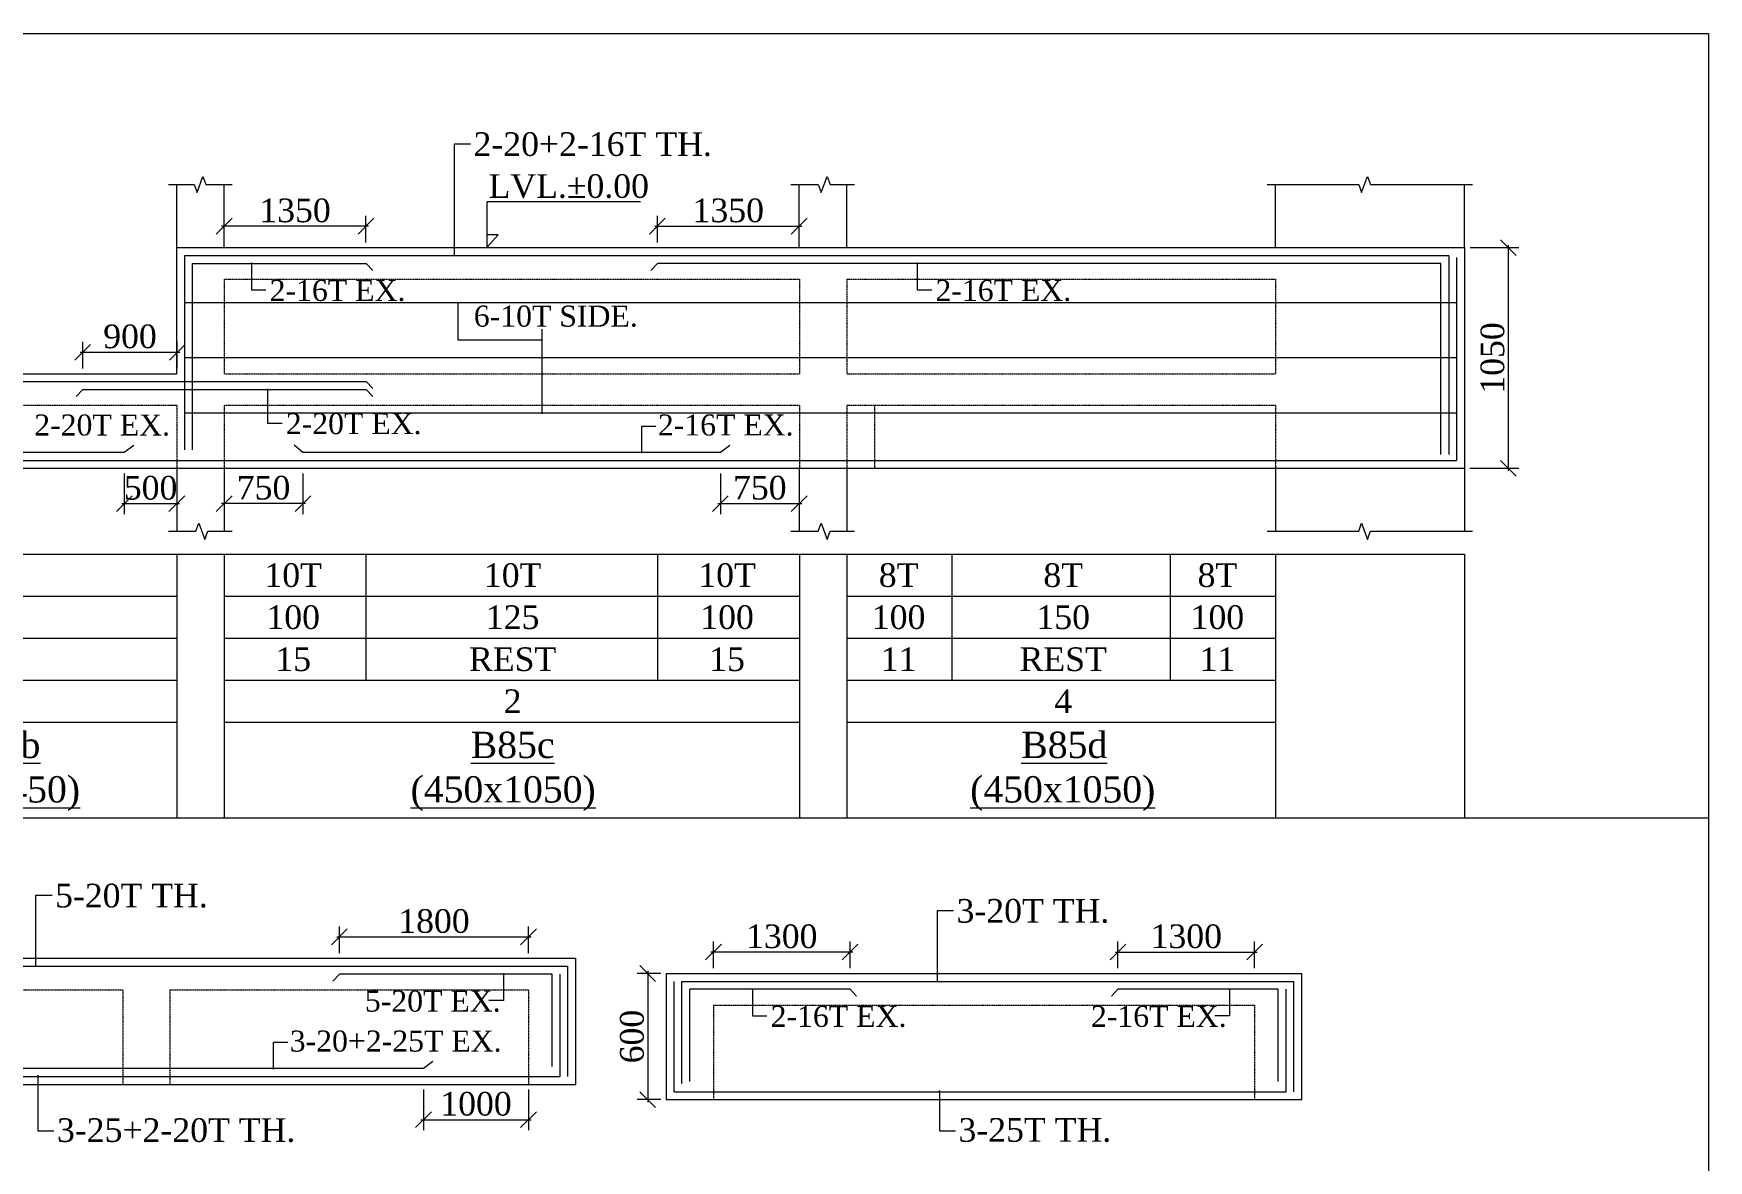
# Model space of a CAD drawing. Header units: millimetres. Extents: x 9781889 to 10654170, y -7852491 to -7608561.
# Drawn here: x 10294198 to 10310139, y -7770943 to -7760218 of the extents above; entities that cross this region are included whole.
import ezdxf
from ezdxf.enums import TextEntityAlignment as Align

# ---------------------------------------------------------------- set-up
doc = ezdxf.new("R2010")
doc.units = ezdxf.units.MM
doc.header["$LTSCALE"] = 10
doc.header["$PDMODE"] = 3
doc.linetypes.add('HIDDEN', pattern=[0.375, 0.25, -0.125])
for name, color, linetype, lineweight in [('LVL', 3, 'Continuous', 0), ('S-CUT OUT LINE', 9, 'Continuous', 0), ('S-DIM L.S.', 7, 'Continuous', 0), ('S-L.S.SECTION', 5, 'Continuous', 0), ('S-L.S.SLAB LINE', 252, 'HIDDEN', 0), ('S-L.S.STEEL', 1, 'Continuous', 9), ('S-L.S.STEEL 1', 6, 'Continuous', 0), ('S-SECTION MARK', 7, 'Continuous', 0), ('S-SHEET', 251, 'Continuous', 0), ('S-TEXT', 7, 'Continuous', 0), ('S-TEXT L.S. BEAM NO.', 30, 'Continuous', 0), ('S-TEXT. L.S.', 7, 'Continuous', 0)]:
    doc.layers.add(name, color=color, linetype=linetype, lineweight=lineweight)
doc.styles.add('135', font='arial.ttf', dxfattribs={"width": 0.8, "height": 135})
doc.styles.get("Standard").update_dxf_attribs({"font": 'arial.ttf'})
doc.styles.add('TEXT', font='times.ttf')
doc.dimstyles.new('75', dxfattribs={"dimtxt": 135, "dimasz": 90, "dimexe": 0.1, "dimexo": 0.03, "dimgap": 0.09, "dimtad": 1, "dimdec": 0, "dimzin": 0, "dimdsep": 46, "dimtxsty": '135', "dimblk": 'ARCHTICK', "dimcen": 0.09, "dimclrd": 256, "dimclre": 256, "dimclrt": 256, "dimadec": 0, "dimazin": 0, "dimtfac": 1, "dimtdec": 0, "dimtofl": 0, "dimtmove": 1, "dimatfit": 3, "dimldrblk": 'DOTSMALL', "dimfxl": 1, "dimtolj": 1, "dimtzin": 0, "dimlwd": -1, "dimlwe": -1, "dimarcsym": 0})
doc.dimstyles.new('SETU_1', dxfattribs={"dimtxt": 200, "dimasz": 150, "dimexe": 100, "dimexo": 50, "dimgap": 35, "dimtad": 1, "dimdec": 0, "dimzin": 0, "dimdsep": 46, "dimtxsty": 'Standard', "dimblk": 'OBLIQUE', "dimcen": 150, "dimdle": 25, "dimclrd": 256, "dimclre": 7, "dimclrt": 256, "dimadec": 0, "dimazin": 0, "dimtfac": 1, "dimtdec": 0, "dimtofl": 0, "dimtmove": 1, "dimatfit": 3, "dimfxl": 1, "dimtolj": 1, "dimtzin": 0, "dimlwd": -1, "dimlwe": 5, "dimarcsym": 1})

# ---------------------------------------------------------------- blocks, each defined once
blk = doc.blocks.new('_Oblique')
at = {"color": 0, "linetype": 'ByBlock', "lineweight": -2}
blk.add_line((-0.5, -0.5), (0.5, 0.5), dxfattribs=at)
blk = doc.blocks.new('*D695')
at = {"layer": 'Defpoints', "color": 0, "transparency": 16777216}
for p in [(10296012, -7762052), (10296012, -7762256, 0), (10297362, -7762256, 0)]:
    blk.add_point(p, dxfattribs=at)
at = {"layer": 'S-DIM L.S.', "color": 7, "lineweight": 5, "transparency": 16777216}
for p, q in [((10296012, -7762206), (10296012, -7761952)), ((10297362, -7762206), (10297362, -7761952))]:
    blk.add_line(p, q, dxfattribs=at)
at = {"layer": 'S-DIM L.S.', "transparency": 16777216}
blk.add_line((10297387, -7762052), (10295987, -7762052), dxfattribs=at)
at = {"layer": 'S-DIM L.S.', "transparency": 16777216, "xscale": 150, "yscale": 150, "zscale": 150, "rotation": 180}
blk.add_blockref('_Oblique', (10296012, -7762052), dxfattribs=at)
at = {"layer": 'S-DIM L.S.', "transparency": 16777216, "xscale": 150, "yscale": 150, "zscale": 150}
blk.add_blockref('_Oblique', (10297362, -7762052), dxfattribs=at)
at = {"layer": 'S-DIM L.S.', "transparency": 16777216, "insert": (10296687, -7761903), "char_height": 225, "attachment_point": 5, "style": 'TEXT'}
blk.add_mtext('\\A1;1350', dxfattribs=at)
blk = doc.blocks.new('*D696')
at = {"layer": 'Defpoints', "color": 0, "transparency": 16777216}
for p in [(10301485, -7762052), (10300135, -7762256, 0), (10301485, -7762256, 0)]:
    blk.add_point(p, dxfattribs=at)
at = {"layer": 'S-DIM L.S.', "color": 7, "lineweight": 5, "transparency": 16777216}
for p, q in [((10300135, -7762206), (10300135, -7761952)), ((10301485, -7762206), (10301485, -7761952))]:
    blk.add_line(p, q, dxfattribs=at)
at = {"layer": 'S-DIM L.S.', "transparency": 16777216}
blk.add_line((10300110, -7762052), (10301510, -7762052), dxfattribs=at)
at = {"layer": 'S-DIM L.S.', "transparency": 16777216, "xscale": 150, "yscale": 150, "zscale": 150, "rotation": 180}
blk.add_blockref('_Oblique', (10300135, -7762052), dxfattribs=at)
at = {"layer": 'S-DIM L.S.', "transparency": 16777216, "xscale": 150, "yscale": 150, "zscale": 150}
blk.add_blockref('_Oblique', (10301485, -7762052), dxfattribs=at)
at = {"layer": 'S-DIM L.S.', "transparency": 16777216, "insert": (10300810, -7761903), "char_height": 225, "attachment_point": 5, "style": 'TEXT'}
blk.add_mtext('\\A1;1350', dxfattribs=at)
blk = doc.blocks.new('*D697')
at = {"layer": 'Defpoints', "color": 0, "transparency": 16777216}
for p in [(10300735, -7764356, 0), (10301485, -7764356, 0), (10301485, -7764692)]:
    blk.add_point(p, dxfattribs=at)
at = {"layer": 'S-DIM L.S.', "color": 7, "lineweight": 5, "transparency": 16777216}
for p, q in [((10300735, -7764406), (10300735, -7764792)), ((10301485, -7764406), (10301485, -7764792))]:
    blk.add_line(p, q, dxfattribs=at)
at = {"layer": 'S-DIM L.S.', "transparency": 16777216}
blk.add_line((10300710, -7764692), (10301510, -7764692), dxfattribs=at)
at = {"layer": 'S-DIM L.S.', "transparency": 16777216, "xscale": 150, "yscale": 150, "zscale": 150, "rotation": 180}
blk.add_blockref('_Oblique', (10300735, -7764692), dxfattribs=at)
at = {"layer": 'S-DIM L.S.', "transparency": 16777216, "xscale": 150, "yscale": 150, "zscale": 150}
blk.add_blockref('_Oblique', (10301485, -7764692), dxfattribs=at)
at = {"layer": 'S-DIM L.S.', "transparency": 16777216, "insert": (10301110, -7764542), "char_height": 225, "attachment_point": 5, "style": 'TEXT'}
blk.add_mtext('\\A1;750', dxfattribs=at)
blk = doc.blocks.new('*D698')
at = {"layer": 'Defpoints', "color": 0, "transparency": 16777216}
for p in [(10296012, -7764356, 0), (10296762, -7764356, 0), (10296012, -7764692)]:
    blk.add_point(p, dxfattribs=at)
at = {"layer": 'S-DIM L.S.', "color": 7, "lineweight": 5, "transparency": 16777216}
for p, q in [((10296012, -7764406), (10296012, -7764792)), ((10296762, -7764406), (10296762, -7764792))]:
    blk.add_line(p, q, dxfattribs=at)
at = {"layer": 'S-DIM L.S.', "transparency": 16777216}
blk.add_line((10296787, -7764692), (10295987, -7764692), dxfattribs=at)
at = {"layer": 'S-DIM L.S.', "transparency": 16777216, "xscale": 150, "yscale": 150, "zscale": 150, "rotation": 180}
blk.add_blockref('_Oblique', (10296012, -7764692), dxfattribs=at)
at = {"layer": 'S-DIM L.S.', "transparency": 16777216, "xscale": 150, "yscale": 150, "zscale": 150}
blk.add_blockref('_Oblique', (10296762, -7764692), dxfattribs=at)
at = {"layer": 'S-DIM L.S.', "transparency": 16777216, "insert": (10296387, -7764542), "char_height": 225, "attachment_point": 5, "style": 'TEXT'}
blk.add_mtext('\\A1;750', dxfattribs=at)
blk = doc.blocks.new('_ArchTick')
at = {"color": 0, "linetype": 'ByBlock', "const_width": 0.15}
blk.add_lwpolyline([(-0.5, -0.5), (0.5, 0.5)], dxfattribs=at)
blk = doc.blocks.new('*D713')
at = {"layer": 'Defpoints', "color": 0, "transparency": 16777216}
for p in [(10298909, -7768815), (10297109, -7769019, 0), (10298909, -7769019, 0)]:
    blk.add_point(p, dxfattribs=at)
at = {"layer": 'S-DIM L.S.', "transparency": 16777216}
blk.add_line((10297084, -7768815), (10298934, -7768815), dxfattribs=at)
at = {"layer": 'S-DIM L.S.', "color": 7, "lineweight": 5, "transparency": 16777216}
for p, q in [((10297109, -7768969), (10297109, -7768715)), ((10298909, -7768969), (10298909, -7768715))]:
    blk.add_line(p, q, dxfattribs=at)
at = {"layer": 'S-DIM L.S.', "transparency": 16777216, "xscale": 150, "yscale": 150, "zscale": 150, "rotation": 180}
blk.add_blockref('_Oblique', (10297109, -7768815), dxfattribs=at)
at = {"layer": 'S-DIM L.S.', "transparency": 16777216, "xscale": 150, "yscale": 150, "zscale": 150}
blk.add_blockref('_Oblique', (10298909, -7768815), dxfattribs=at)
at = {"layer": 'S-DIM L.S.', "transparency": 16777216, "insert": (10298009, -7768666), "char_height": 225, "attachment_point": 5, "style": 'TEXT'}
blk.add_mtext('\\A1;1800', dxfattribs=at)
blk = doc.blocks.new('*D715')
at = {"layer": 'Defpoints', "color": 0, "transparency": 16777216}
for p in [(10297909, -7770219, 0), (10298909, -7770219, 0), (10298909, -7770555)]:
    blk.add_point(p, dxfattribs=at)
at = {"layer": 'S-DIM L.S.', "color": 7, "lineweight": 5, "transparency": 16777216}
for p, q in [((10297909, -7770269), (10297909, -7770655)), ((10298909, -7770269), (10298909, -7770655))]:
    blk.add_line(p, q, dxfattribs=at)
at = {"layer": 'S-DIM L.S.', "transparency": 16777216}
blk.add_line((10297884, -7770555), (10298934, -7770555), dxfattribs=at)
at = {"layer": 'S-DIM L.S.', "transparency": 16777216, "xscale": 150, "yscale": 150, "zscale": 150, "rotation": 180}
blk.add_blockref('_Oblique', (10297909, -7770555), dxfattribs=at)
at = {"layer": 'S-DIM L.S.', "transparency": 16777216, "xscale": 150, "yscale": 150, "zscale": 150}
blk.add_blockref('_Oblique', (10298909, -7770555), dxfattribs=at)
at = {"layer": 'S-DIM L.S.', "transparency": 16777216, "insert": (10298409, -7770405), "char_height": 225, "attachment_point": 5, "style": 'TEXT'}
blk.add_mtext('\\A1;1000', dxfattribs=at)
blk = doc.blocks.new('*D726')
at = {"layer": 'Defpoints', "color": 0, "transparency": 16777216}
for p in [(10300219, -7769164), (10300043, -7770364), (10300219, -7770364)]:
    blk.add_point(p, dxfattribs=at)
at = {"layer": 'S-DIM L.S.', "color": 7, "lineweight": 5, "transparency": 16777216}
for p, q in [((10300169, -7769164), (10299943, -7769164)), ((10300169, -7770364), (10299943, -7770364))]:
    blk.add_line(p, q, dxfattribs=at)
at = {"layer": 'S-DIM L.S.', "transparency": 16777216}
blk.add_line((10300043, -7769139), (10300043, -7770389), dxfattribs=at)
at = {"layer": 'S-DIM L.S.', "transparency": 16777216, "xscale": 150, "yscale": 150, "zscale": 150}
for p, rotation in [((10300043, -7769164), 90), ((10300043, -7770364), 270)]:
    blk.add_blockref('_Oblique', p, dxfattribs=dict(at, rotation=rotation))
at = {"layer": 'S-DIM L.S.', "transparency": 16777216, "insert": (10299894, -7769764), "char_height": 225, "attachment_point": 5, "rotation": 90, "style": 'TEXT'}
blk.add_mtext('\\A1;600', dxfattribs=at)
blk = doc.blocks.new('*D727')
at = {"layer": 'Defpoints', "color": 0, "transparency": 16777216}
for p in [(10305819, -7768960), (10304519, -7769164, 0), (10305819, -7769164, 0)]:
    blk.add_point(p, dxfattribs=at)
at = {"layer": 'S-DIM L.S.', "transparency": 16777216}
blk.add_line((10304494, -7768960), (10305844, -7768960), dxfattribs=at)
at = {"layer": 'S-DIM L.S.', "color": 7, "lineweight": 5, "transparency": 16777216}
for p, q in [((10304519, -7769114), (10304519, -7768860)), ((10305819, -7769114), (10305819, -7768860))]:
    blk.add_line(p, q, dxfattribs=at)
at = {"layer": 'S-DIM L.S.', "transparency": 16777216, "xscale": 150, "yscale": 150, "zscale": 150, "rotation": 180}
blk.add_blockref('_Oblique', (10304519, -7768960), dxfattribs=at)
at = {"layer": 'S-DIM L.S.', "transparency": 16777216, "xscale": 150, "yscale": 150, "zscale": 150}
blk.add_blockref('_Oblique', (10305819, -7768960), dxfattribs=at)
at = {"layer": 'S-DIM L.S.', "transparency": 16777216, "insert": (10305169, -7768811), "char_height": 225, "attachment_point": 5, "style": 'TEXT'}
blk.add_mtext('\\A1;1300', dxfattribs=at)
blk = doc.blocks.new('*D728')
at = {"layer": 'Defpoints', "color": 0, "transparency": 16777216}
for p in [(10300669, -7768960), (10300669, -7769164, 0), (10301969, -7769164, 0)]:
    blk.add_point(p, dxfattribs=at)
at = {"layer": 'S-DIM L.S.', "transparency": 16777216}
blk.add_line((10301994, -7768960), (10300644, -7768960), dxfattribs=at)
at = {"layer": 'S-DIM L.S.', "color": 7, "lineweight": 5, "transparency": 16777216}
for p, q in [((10300669, -7769114), (10300669, -7768860)), ((10301969, -7769114), (10301969, -7768860))]:
    blk.add_line(p, q, dxfattribs=at)
at = {"layer": 'S-DIM L.S.', "transparency": 16777216, "xscale": 150, "yscale": 150, "zscale": 150, "rotation": 180}
blk.add_blockref('_Oblique', (10300669, -7768960), dxfattribs=at)
at = {"layer": 'S-DIM L.S.', "transparency": 16777216, "xscale": 150, "yscale": 150, "zscale": 150}
blk.add_blockref('_Oblique', (10301969, -7768960), dxfattribs=at)
at = {"layer": 'S-DIM L.S.', "transparency": 16777216, "insert": (10301319, -7768811), "char_height": 225, "attachment_point": 5, "style": 'TEXT'}
blk.add_mtext('\\A1;1300', dxfattribs=at)
blk = doc.blocks.new('*D1666')
at = {"layer": 'Defpoints', "color": 0, "transparency": 16777216}
for p in [(10295566, -7763252), (10294666, -7763456, 0), (10295566, -7763456, 0)]:
    blk.add_point(p, dxfattribs=at)
at = {"layer": 'S-DIM L.S.', "color": 7, "lineweight": 5, "transparency": 16777216}
for p, q in [((10294666, -7763406), (10294666, -7763152)), ((10295566, -7763406), (10295566, -7763152))]:
    blk.add_line(p, q, dxfattribs=at)
at = {"layer": 'S-DIM L.S.', "transparency": 16777216}
blk.add_line((10294641, -7763252), (10295591, -7763252), dxfattribs=at)
at = {"layer": 'S-DIM L.S.', "transparency": 16777216, "xscale": 150, "yscale": 150, "zscale": 150, "rotation": 180}
blk.add_blockref('_Oblique', (10294666, -7763252), dxfattribs=at)
at = {"layer": 'S-DIM L.S.', "transparency": 16777216, "xscale": 150, "yscale": 150, "zscale": 150}
blk.add_blockref('_Oblique', (10295566, -7763252), dxfattribs=at)
at = {"layer": 'S-DIM L.S.', "transparency": 16777216, "insert": (10295116, -7763102), "char_height": 225, "attachment_point": 5, "style": 'TEXT'}
blk.add_mtext('\\A1;900', dxfattribs=at)
blk = doc.blocks.new('*D1667')
at = {"layer": 'Defpoints', "color": 0, "transparency": 16777216}
for p in [(10295062, -7764356, 0), (10295562, -7764356, 0), (10295562, -7764692)]:
    blk.add_point(p, dxfattribs=at)
at = {"layer": 'S-DIM L.S.', "color": 7, "lineweight": 5, "transparency": 16777216}
for p, q in [((10295062, -7764406), (10295062, -7764792)), ((10295562, -7764406), (10295562, -7764792))]:
    blk.add_line(p, q, dxfattribs=at)
at = {"layer": 'S-DIM L.S.', "transparency": 16777216}
blk.add_line((10295037, -7764692), (10295587, -7764692), dxfattribs=at)
at = {"layer": 'S-DIM L.S.', "transparency": 16777216, "xscale": 150, "yscale": 150, "zscale": 150, "rotation": 180}
blk.add_blockref('_Oblique', (10295062, -7764692), dxfattribs=at)
at = {"layer": 'S-DIM L.S.', "transparency": 16777216, "xscale": 150, "yscale": 150, "zscale": 150}
blk.add_blockref('_Oblique', (10295562, -7764692), dxfattribs=at)
at = {"layer": 'S-DIM L.S.', "transparency": 16777216, "insert": (10295312, -7764543), "char_height": 225, "attachment_point": 5, "style": 'TEXT'}
blk.add_mtext('\\A1;500', dxfattribs=at)
blk = doc.blocks.new('*D1724')
at = {"layer": 'Defpoints', "color": 0, "transparency": 16777216}
for p in [(10307821, -7762256, 0), (10307817, -7764356, 0), (10308233, -7764356)]:
    blk.add_point(p, dxfattribs=at)
at = {"layer": 'S-DIM L.S.', "color": 7, "lineweight": 5, "transparency": 16777216}
for p, q in [((10307871, -7762256), (10308333, -7762256)), ((10307867, -7764356), (10308333, -7764356))]:
    blk.add_line(p, q, dxfattribs=at)
at = {"layer": 'S-DIM L.S.', "transparency": 16777216}
blk.add_line((10308233, -7762231), (10308233, -7764381), dxfattribs=at)
at = {"layer": 'S-DIM L.S.', "transparency": 16777216, "xscale": 150, "yscale": 150, "zscale": 150}
for p, rotation in [((10308233, -7762256), 90), ((10308233, -7764356), 270)]:
    blk.add_blockref('_Oblique', p, dxfattribs=dict(at, rotation=rotation))
at = {"layer": 'S-DIM L.S.', "transparency": 16777216, "insert": (10308084, -7763306), "char_height": 225, "attachment_point": 5, "rotation": 90, "style": 'TEXT'}
blk.add_mtext('\\A1;1050', dxfattribs=at)

msp = doc.modelspace()

# ---------------------------------------------------------------- linework, layer by layer
at = {"layer": 'LVL', "linetype": 'Continuous', "elevation": 0}
msp.add_lwpolyline([(10299973.9, -7761820.8), (10298512.7, -7761820.8), (10298512.7, -7762255.8), (10298620.8, -7762133.7), (10298512.7, -7762133.7)], dxfattribs=at)
at = {"layer": 'S-CUT OUT LINE', "color": 5, "elevation": 0}
for points in [[(10295483.6, -7761655.8), (10295725.8, -7761655.8), (10295753.8, -7761732.7), (10295809.7, -7761579), (10295837.7, -7761655.8), (10296088.8, -7761655.8)], [(10301406.6, -7761655.8), (10301666.7, -7761655.8), (10301694.7, -7761732.7), (10301750.6, -7761579), (10301778.6, -7761655.8), (10302011.9, -7761655.8)], [(10305938.5, -7761655.8), (10306810.2, -7761655.8), (10306838.1, -7761732.7), (10306894.1, -7761579), (10306922.1, -7761655.8), (10307891.8, -7761655.8)], [(10295483.6, -7764955.8), (10295743.7, -7764955.8), (10295771.6, -7764879), (10295827.6, -7765032.7), (10295855.6, -7764955.8), (10296088.8, -7764955.8)], [(10301406.6, -7764955.8), (10301666.7, -7764955.8), (10301694.7, -7764879), (10301750.6, -7765032.7), (10301778.6, -7764955.8), (10302011.9, -7764955.8)], [(10305938.5, -7764955.8), (10306810.2, -7764955.8), (10306838.1, -7764879), (10306894.1, -7765032.7), (10306922.1, -7764955.8), (10307891.8, -7764955.8)]]:
    msp.add_lwpolyline(points, dxfattribs=at)
at = {"layer": 'S-L.S.SECTION'}
for p, q in [((10295561.9, -7763455.8, 0), (10295561.9, -7761655.8, 0)), ((10296011.8, -7762255.8, 0), (10296011.8, -7761655.8, 0)), ((10301484.9, -7762255.8, 0), (10301484.9, -7761655.8, 0)), ((10301936.9, -7762255.8, 0), (10301936.9, -7761655.8, 0)), ((10306016.8, -7762255.8, 0), (10306016.8, -7761655.8, 0)), ((10307816.8, -7762255.8, 0), (10307816.8, -7761655.8, 0)), ((10295561.9, -7762255.8, 0), (10307816.8, -7762255.8, 0)), ((10307816.8, -7762255.8, 0), (10307816.8, -7764355.8, 0)), ((10286138.9, -7763455.8, 0), (10295561.9, -7763455.8, 0)), ((10286138.9, -7764355.8, 0), (10307816.8, -7764355.8, 0)), ((10295561.9, -7764355.8, 0), (10295561.9, -7764955.8, 0)), ((10296011.8, -7764355.8, 0), (10296011.8, -7764955.8, 0)), ((10301484.9, -7764355.8, 0), (10301484.9, -7764955.8, 0)), ((10301936.9, -7764355.8, 0), (10301936.9, -7764955.8, 0)), ((10306016.8, -7764355.8, 0), (10306016.8, -7764955.8, 0)), ((10307816.8, -7764355.8, 0), (10307816.8, -7764955.8, 0)), ((10291033.7, -7769018.8, 0), (10299359.3, -7769018.8, 0)), ((10299359.3, -7770218.8, 0), (10299359.3, -7769018.8, 0)), ((10300218.6, -7769164, 0), (10306269.1, -7769164, 0)), ((10300218.6, -7769164, 0), (10300218.6, -7770364, 0)), ((10306269.1, -7770364, 0), (10306269.1, -7769164, 0)), ((10291033.7, -7770218.8, 0), (10299359.3, -7770218.8, 0)), ((10300218.6, -7770364, 0), (10306269.1, -7770364, 0))]:
    msp.add_line(p, q, dxfattribs=at)
at = {"layer": 'S-L.S.SLAB LINE', "ltscale": 0.3}
for p, q in [((10296011.9, -7762555.8, 0), (10301486.8, -7762555.8, 0)), ((10296011.9, -7762555.8, 0), (10296011.9, -7763455.8, 0)), ((10301486.9, -7762555.8, 0), (10301486.9, -7763455.8, 0)), ((10301936.9, -7762555.8, 0), (10306016.8, -7762555.8, 0)), ((10301936.9, -7762555.8, 0), (10301936.9, -7763455.8, 0)), ((10306016.8, -7762555.8, 0), (10306016.8, -7763455.8, 0)), ((10296011.9, -7763455.8, 0), (10301486.9, -7763455.8, 0)), ((10301936.9, -7763455.8, 0), (10306016.8, -7763455.8, 0)), ((10291931.9, -7763756, 0), (10295561.9, -7763755.8, 0)), ((10295561.9, -7763755.8, 0), (10295561.9, -7764355.8, 0)), ((10296011.9, -7763755.8, 0), (10301486.9, -7763755.8, 0)), ((10296011.9, -7763755.8, 0), (10296011.9, -7764355.8, 0)), ((10301486.9, -7763755.8, 0), (10301486.9, -7764355.8, 0)), ((10301936.9, -7763755.8, 0), (10306016.8, -7763755.8, 0)), ((10301936.9, -7763755.8, 0), (10301936.9, -7764355.8, 0)), ((10302201.9, -7763755.8, 0), (10302201.9, -7764355.8, 0)), ((10306016.8, -7763755.8, 0), (10306016.8, -7764355.8, 0)), ((10291633.8, -7769318.8, 0), (10295046.5, -7769318.8)), ((10295046.5, -7769318.8), (10295046.5, -7770218.8)), ((10295496.5, -7769318.8, 0), (10298909.3, -7769318.8, 0)), ((10295496.5, -7769318.8, 0), (10295496.5, -7770218.8, 0)), ((10298909.3, -7769318.8), (10298909.3, -7770218.8)), ((10300218.6, -7769464, 0), (10300218.6, -7769464, 0)), ((10300668.6, -7769464, 0), (10305819.1, -7769464, 0)), ((10300668.6, -7769464, 0), (10300668.6, -7770364, 0)), ((10305819.1, -7769464, 0), (10305819.1, -7770364, 0))]:
    msp.add_line(p, q, dxfattribs=at)
at = {"layer": 'S-L.S.STEEL'}
for p, q in [((10295636.9, -7762330.8, 0), (10307666.8, -7762330.8, 0)), ((10295636.9, -7764180.9, 0), (10295636.9, -7762330.8, 0)), ((10295711.9, -7762405.8, 0), (10297363.7, -7762405.8, 0)), ((10295711.9, -7764180.9, 0), (10295711.9, -7762405.8, 0)), ((10297363.7, -7762405.8, 0), (10297426.9, -7762472.7, 0)), ((10307666.8, -7762330.8, 0), (10307666.8, -7764223.9, 0)), ((10307741.8, -7762349.6, 0), (10307741.8, -7764280.8, 0)), ((10297363.7, -7763530.8, 0), (10297426.9, -7763597.7, 0)), ((10294665.6, -7763605.8, 0), (10294602.4, -7763672.7, 0)), ((10297363.7, -7763605.8, 0), (10297426.9, -7763672.7, 0)), ((10286209.8, -7764280.8, 0), (10307741.8, -7764280.8, 0)), ((10291183.7, -7769093.8, 0), (10299284.3, -7769093.8, 0)), ((10299284.3, -7770143.8, 0), (10299284.3, -7769093.8, 0)), ((10299134.3, -7770047.6, 0), (10299134.3, -7769168.8, 0)), ((10299209.3, -7770143.8, 0), (10299209.3, -7769168.8, 0)), ((10300293.6, -7770289, 0), (10300293.6, -7769239, 0)), ((10300368.6, -7769239, 0), (10306194.1, -7769239, 0)), ((10300368.6, -7770209.4, 0), (10300368.6, -7769239, 0)), ((10306194.1, -7770289, 0), (10306194.1, -7769239, 0)), ((10301968.7, -7769314, 0), (10300443.6, -7769314, 0)), ((10300443.6, -7770192.8, 0), (10300443.6, -7769314, 0)), ((10301968.7, -7769314, 0), (10302031.9, -7769380.9, 0)), ((10306044.1, -7770192.8, 0), (10306044.1, -7769314, 0)), ((10306119.1, -7770289, 0), (10306119.1, -7769314, 0)), ((10291108.7, -7770143.8, 0), (10299209.3, -7770143.8, 0)), ((10300293.6, -7770289, 0), (10306119.1, -7770289, 0))]:
    msp.add_line(p, q, dxfattribs=at)
at = {"layer": 'S-L.S.STEEL', "elevation": 0}
for points in [[(10295151.3, -7764137.8), (10295061.8, -7764206), (10292432, -7764206), (10292350, -7764135.3)], [(10300824.3, -7764137.6), (10300734.8, -7764205.8), (10296760, -7764205.8), (10296678, -7764135.1)], [(10297998.6, -7770000.6), (10297909.1, -7770068.8), (10292633.9, -7770068.8), (10292551.9, -7769998.1)]]:
    msp.add_lwpolyline(points, dxfattribs=at)
at = {"layer": 'S-L.S.STEEL'}
for points in [[(10307591.8, -7764223.9, 0), (10307591.8, -7762405.8, 0), (10300134.9, -7762405.8, 0), (10300071.7, -7762472.7, 0)], [(10286284.8, -7763530.8, 0), (10297363.7, -7763530.8, 0)], [(10294665.6, -7763605.8, 0), (10297363.7, -7763605.8, 0)], [(10299134.3, -7769168.8, 0), (10297109.3, -7769168.8, 0), (10297046.1, -7769235.6, 0)], [(10306044.1, -7769314, 0), (10304519.1, -7769314, 0), (10304455.9, -7769380.9, 0)]]:
    msp.add_polyline3d(points, dxfattribs=at)
at = {"layer": 'S-L.S.STEEL 1'}
for p, q in [((10307741.8, -7762780.8, 0), (10295636.9, -7762780.8, 0)), ((10307741.8, -7763305.8, 0), (10295636.9, -7763305.8, 0)), ((10307741.8, -7763830.8, 0), (10295636.9, -7763830.8, 0))]:
    msp.add_line(p, q, dxfattribs=at)
at = {"layer": 'S-SHEET'}
for p, q in [((10286138.9, -7765172.6, 0), (10307816.8, -7765172.6, 0)), ((10295561.8, -7765172.6, 0), (10295561.8, -7767681.9, 0)), ((10296011.8, -7765172.6, 0), (10296011.8, -7767681.9, 0)), ((10297361.8, -7765172.6, 0), (10297361.8, -7766372.6, 0)), ((10300136.8, -7765172.6, 0), (10300136.8, -7766372.6, 0)), ((10301486.8, -7765172.6, 0), (10301486.8, -7767681.9, 0)), ((10301936.8, -7765172.6, 0), (10301936.8, -7767681.9, 0)), ((10302936.8, -7765172.6, 0), (10302936.8, -7766372.6, 0)), ((10305016.8, -7765172.6, 0), (10305016.8, -7766372.6, 0)), ((10306016.8, -7765172.6, 0), (10306016.8, -7767681.9, 0)), ((10307816.8, -7765172.6, 0), (10307816.8, -7767681.9, 0)), ((10291931.8, -7765572.6, 0), (10295561.8, -7765572.6, 0)), ((10296011.8, -7765572.6, 0), (10301486.8, -7765572.6, 0)), ((10301936.8, -7765572.6, 0), (10306016.8, -7765572.6, 0)), ((10291931.8, -7765972.6, 0), (10295561.8, -7765972.6, 0)), ((10296011.8, -7765972.6, 0), (10301486.8, -7765972.6, 0)), ((10301936.8, -7765972.6, 0), (10306016.8, -7765972.6, 0)), ((10291931.8, -7766372.6, 0), (10295561.8, -7766372.6, 0)), ((10296011.8, -7766372.6, 0), (10301486.8, -7766372.6, 0)), ((10301936.8, -7766372.6, 0), (10306016.8, -7766372.6, 0)), ((10291931.8, -7766772.6, 0), (10295561.8, -7766772.6, 0)), ((10296011.8, -7766772.6, 0), (10301486.8, -7766772.6, 0)), ((10301936.8, -7766772.6, 0), (10306016.8, -7766772.6, 0)), ((10258805, -7767681.9), (10310139.2, -7767681.9)), ((10286138.9, -7767681.9), (10307816.8, -7767681.9, 0))]:
    msp.add_line(p, q, dxfattribs=at)
msp.add_lwpolyline([(10258805, -7760218.1), (10310139.2, -7760218.1), (10310139.2, -7801877.7), (10258805, -7801877.7)], close=True, dxfattribs=at)

# ---------------------------------------------------------------- texts
at = {"layer": 'LVL', "style": 'TEXT'}
msp.add_text('LVL.%%P0.00', height=225, dxfattribs=at).set_placement((10298528.4, -7761782.4, 0))
at = {"layer": 'S-L.S.STEEL 1', "style": 'TEXT'}
msp.add_text('6-10T SIDE.', height=200, dxfattribs=at).set_placement((10298388.4, -7763007.8, 0))
at = {"layer": 'S-TEXT', "linetype": 'ByBlock', "style": 'TEXT'}
for s, p in [('10T', (10296669.1, -7765372.6, 0)), ('10T', (10298757.9, -7765372.6, 0)), ('10T', (10300798.5, -7765372.6, 0)), ('8T', (10302431.3, -7765372.6, 0)), ('8T', (10303997.7, -7765372.6, 0)), ('8T', (10305465.2, -7765372.6, 0)), ('100', (10296669.1, -7765772.6, 0)), ('125', (10298757.9, -7765772.6, 0)), ('100', (10300798.5, -7765772.6, 0)), ('100', (10302431.3, -7765772.6, 0)), ('150', (10303997.7, -7765772.6, 0)), ('100', (10305465.2, -7765772.6, 0)), ('15', (10296669.1, -7766172.6, 0)), ('REST', (10298757.9, -7766172.6, 0)), ('15', (10300798.5, -7766172.6, 0)), ('11', (10302431.3, -7766172.6, 0)), ('REST', (10303997.7, -7766172.6, 0)), ('11', (10305465.2, -7766172.6, 0)), ('2', (10298757.9, -7766572.6, 0)), ('4', (10303997.7, -7766572.6, 0))]:
    msp.add_text(s, height=225, dxfattribs=at).set_placement(p, align=Align.MIDDLE_CENTER)
at = {"layer": 'S-TEXT L.S. BEAM NO.', "color": 145, "linetype": 'ByBlock', "style": 'TEXT'}
for s, p in [('%%UB85b', (10293445.1, -7767113.3, 0)), ('%%U(450x450)', (10293067.7, -7767536.3, 0))]:
    msp.add_text(s, height=250, dxfattribs=at).set_placement(p)
at = {"layer": 'S-TEXT L.S. BEAM NO.', "color": 200, "linetype": 'ByBlock', "style": 'TEXT'}
for s, p in [('%%UB85c', (10298359.1, -7767113.3, 0)), ('%%UB85d', (10303598.8, -7767113.3, 0)), ('%%U(450x1050)', (10297786.5, -7767536.3, 0)), ('%%U(450x1050)', (10303112.5, -7767536.3, 0))]:
    msp.add_text(s, height=250, dxfattribs=at).set_placement(p)
at = {"layer": 'S-TEXT. L.S.', "style": 'TEXT'}
for s, height, p in [('2-20+2-16T TH.', 225, (10298385.4, -7761383.1, 0)), ('2-16T EX.', 200, (10296445, -7762763.3, 0)), ('2-16T EX.', 200, (10302781.8, -7762763.3, 0)), ('2-20T EX.', 200, (10294204.7, -7764044, 0)), ('2-20T EX.', 200, (10296598.7, -7764030.4, 0)), ('2-16T EX.', 200, (10300139.7, -7764043.8, 0)), ('5-20T TH.', 225, (10294403, -7768534.5, 0)), ('3-20T TH.', 225, (10302982.6, -7768679.8, 0)), ('5-20T EX.', 200, (10297351.5, -7769526.3, 0)), ('2-16T EX.', 200, (10301213.1, -7769671.6, 0)), ('2-16T EX.', 200, (10304261.4, -7769671.6, 0)), ('3-20+2-25T EX.', 200, (10296636.3, -7769906.8, 0)), ('3-25+2-20T TH.', 225, (10294421.3, -7770766.6, 0)), ('3-25T TH.', 225, (10303000.9, -7770765.1, 0))]:
    msp.add_text(s, height=height, dxfattribs=at).set_placement(p)

# ---------------------------------------------------------------- dimensions: what is measured, and where the dimension line sits
at = {"layer": 'S-DIM L.S.'}
for base, p1, p2, picture, middle in [((10296011.8, -7762052, 0), (10297361.8, -7762255.8, 0), (10296011.8, -7762255.8, 0), '*D695', (10296686.8, -7761902.6, 0)), ((10296011.8, -7764691.9, 0), (10296762, -7764355.8, 0), (10296011.8, -7764355.8, 0), '*D698', (10296386.9, -7764542.1, 0)), ((10300668.7, -7768960.2, 0), (10301968.7, -7769164, 0), (10300668.7, -7769164, 0), '*D728', (10301318.7, -7768810.8, 0))]:
    dim = msp.add_linear_dim(base=base, p1=p1, p2=p2, dimstyle='SETU_1', override={"dimtxt": 225, "dimtxsty": 'TEXT'}, dxfattribs=at)
    dim.commit()
    dim.dimension.update_dxf_attribs({"geometry": picture, "text_midpoint": middle})
for base, p1, p2, picture, middle in [((10301484.9, -7762052, 0), (10300134.9, -7762255.8, 0), (10301484.9, -7762255.8, 0), '*D696', (10300809.9, -7761902.6, 0)), ((10295565.6, -7763252, 0), (10294665.6, -7763455.8, 0), (10295565.6, -7763455.8, 0), '*D1666', (10295115.6, -7763102.2, 0)), ((10301484.9, -7764691.9, 0), (10300734.8, -7764355.8, 0), (10301484.9, -7764355.8, 0), '*D697', (10301109.9, -7764542.1, 0)), ((10298909.3, -7768815, 0), (10297109.3, -7769018.8, 0), (10298909.3, -7769018.8, 0), '*D713', (10298009.3, -7768665.5, 0)), ((10305819.1, -7768960.2, 0), (10304519.1, -7769164, 0), (10305819.1, -7769164, 0), '*D727', (10305169.1, -7768810.8, 0)), ((10298909.3, -7770554.8, 0), (10297909.1, -7770218.8, 0), (10298909.3, -7770218.8), '*D715', (10298409.2, -7770405.4, 0))]:
    dim = msp.add_linear_dim(base=base, p1=p1, p2=p2, angle=180, dimstyle='SETU_1', override={"dimtxt": 225, "dimtxsty": 'TEXT'}, dxfattribs=at)
    dim.commit()
    dim.dimension.update_dxf_attribs({"geometry": picture, "text_midpoint": middle})
at = {"layer": 'S-DIM L.S.', "color": 7}
for base, p1, p2, picture, middle in [((10308233.4, -7764355.8, 0), (10307820.9, -7762255.8, 0), (10307816.8, -7764355.8, 0), '*D1724', (10308084, -7763305.8, 0)), ((10300043.4, -7770364), (10300218.6, -7769164), (10300218.6, -7770364), '*D726', (10299894, -7769764))]:
    dim = msp.add_linear_dim(base=base, p1=p1, p2=p2, angle=90, dimstyle='SETU_1', override={"dimtxt": 225, "dimlfac": 0.5, "dimtxsty": 'TEXT'}, dxfattribs=at)
    dim.commit()
    dim.dimension.update_dxf_attribs({"geometry": picture, "text_midpoint": middle})
at = {"layer": 'S-DIM L.S.'}
dim = msp.add_linear_dim(base=(10295562, -7764692.1, 0), p1=(10295061.8, -7764356, 0), p2=(10295562, -7764356, 0), angle=180, dimstyle='SETU_1', override={"dimtxt": 225, "dimtxsty": 'TEXT'}, dxfattribs=at)
dim.commit()
dim.dimension.update_dxf_attribs({"geometry": '*D1667', "text_midpoint": (10295311.9, -7764692.1, 0), "dimtype": 160})

# ---------------------------------------------------------------- leaders
at = {"layer": 'S-L.S.STEEL 1'}
for points in [[(10298234.8, -7762780.8, 0), (10298234.8, -7763131.8, 0), (10299039.3, -7763131.8, 0)], [(10299039.3, -7763308, 0), (10299039.3, -7763032.5, 0)], [(10299039.3, -7763830.8, 0), (10299039.3, -7763126.7, 0)]]:
    msp.add_leader(points, dimstyle='75', override={"dimasz": 75, "dimclrd": 6}, dxfattribs=at)
at = {"layer": 'S-SECTION MARK'}
for points in [[(10298203.7, -7762330.8, 0), (10298203.7, -7761268, 0), (10298356.3, -7761268, 0)], [(10296271, -7762405.8, 0), (10296271, -7762658.1, 0), (10296410.3, -7762658.1, 0)], [(10302607.8, -7762405.8, 0), (10302607.8, -7762658.1, 0), (10302747.1, -7762658.1, 0)], [(10296424.7, -7763605.8, 0), (10296424.7, -7763925.2, 0), (10296564, -7763925.2, 0)], [(10299985.8, -7764205.8, 0), (10299985.8, -7763953.5, 0), (10300121.2, -7763953.5, 0)], [(10294221.3, -7769093.8, 0), (10294221.3, -7768419.4, 0), (10294373.9, -7768419.4, 0)], [(10302800.9, -7769239, 0), (10302800.9, -7768564.6, 0), (10302953.5, -7768564.6, 0)], [(10298669.7, -7769168.8, 0), (10298669.7, -7769421.1, 0), (10298530.3, -7769421.1, 0)], [(10301039.1, -7769314, 0), (10301039.1, -7769566.4, 0), (10301178.5, -7769566.4, 0)], [(10305579.5, -7769314, 0), (10305579.5, -7769566.4, 0), (10305440.2, -7769566.4, 0)], [(10296482.4, -7770068.8, 0), (10296482.4, -7769816.4, 0), (10296617.8, -7769816.4, 0)], [(10294239.7, -7770139.9, 0), (10294239.7, -7770661.8, 0), (10294392.2, -7770661.8, 0)], [(10302819.3, -7770285.1, 0), (10302819.3, -7770660.3, 0), (10302971.8, -7770660.3, 0)]]:
    msp.add_leader(points, dimstyle='75', override={"dimasz": 75}, dxfattribs=at)

doc.saveas('drawing.dxf')
